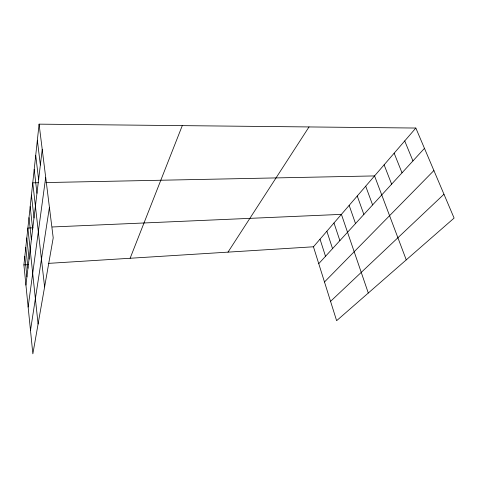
<?xml version="1.0" encoding="UTF-8"?>
<svg xmlns="http://www.w3.org/2000/svg" width="478" height="478" viewBox="0 0 478 478"><rect width="100%" height="100%" fill="white"/><g stroke="black" fill="none" stroke-linecap="round" stroke-linejoin="round"><path stroke-width="0.72" d="M39.088 124.149L53.213 237.871L32.851 353.851L23.9 264.914L39.088 124.149L415.836 128.044L454.1 218.082L336.62 320.69L313.454 246.785L415.836 128.044M25.931 285.085L42.231 149.441M28.142 307.055L45.691 177.326M30.49 330.429L49.419 207.362M130.124 258.263L182.279 125.63M228 252.133L309.021 126.939M318.748 263.671L424.464 148.347M324.484 281.984L433.899 170.544M330.561 301.361L443.966 194.241M23.9 264.914L28.345 264.633M48.296 263.384L313.454 246.785M33.054 227.815L27.879 228.036L38.085 324.03M52.281 226.972L341.411 214.365L368.299 293.02M38.604 182.71L32.755 182.829L44.597 286.931M45.918 182.56L374.561 175.922L406.252 259.871M404.723 140.938L412.944 160.913M394.159 153.187L402.016 172.839M384.121 164.832L391.625 184.167M365.706 186.187L372.601 204.925M357.251 195.998L363.866 214.449M349.155 205.379L355.518 223.555M333.985 222.975L339.882 240.619M326.862 231.233L332.545 248.62M320.027 239.167L325.506 256.298M37.356 140.221L40.361 165.006M35.725 155.302L38.604 179.591M34.195 169.475L36.961 193.285M31.434 195.06L33.998 217.962M30.186 206.639L32.653 229.117M29.003 217.621L31.387 239.681M26.81 237.942L29.039 259.213M25.794 247.365L27.951 268.26M24.826 256.345L26.917 276.87"/></g></svg>
